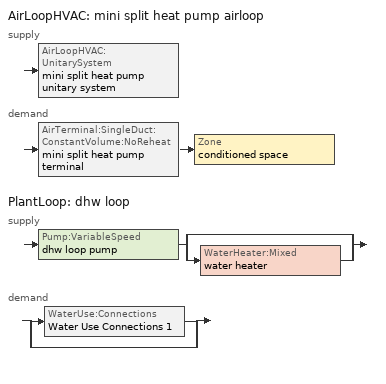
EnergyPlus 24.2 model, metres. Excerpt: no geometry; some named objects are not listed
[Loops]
AirLoopHVAC 'mini split heat pump airloop'
 supply: AirLoopHVAC:UnitarySystem 'mini split heat pump unitary system'
 demand: AirTerminal:SingleDuct:ConstantVolume:NoReheat 'mini split heat pump terminal' > Zone 'conditioned space'
PlantLoop 'dhw loop'
 supply: Pump:VariableSpeed 'dhw loop pump' > split
  | bypass
  | WaterHeater:Mixed 'water heater'
 demand: split
  | WaterUse:Connections 'Water Use Connections 1'
  | bypass
[ZoneControl:Thermostat]
conditioned space Thermostat: Zone or ZoneList=conditioned space; Control Type Schedule=conditioned space Thermostat Schedule; Control 1=conditioned space temperature setpoint; Temperature Difference Between Cutout And Setpoint {deltaC}=0
[ThermostatSetpoint:DualSetpoint]
conditioned space temperature setpoint: Heating Setpoint Temperature Schedule=heating setpoint; Cooling Setpoint Temperature Schedule=cooling setpoint
[AirLoopHVAC:UnitarySystem] Control Type=Load; Controlling Zone or Thermostat Location=conditioned space; Dehumidification Control Type=None; Availability Schedule=Always On Discrete; Fan Placement=BlowThrough; DX Heating Coil Sizing Ratio=1; Use DOAS DX Cooling Coil=No; Minimum Supply Air Temperature {C}=2; Latent Load Control=SensibleOnlyLoadControl; Heating Supply Air Flow Rate Method=SupplyAirFlowRate; No Load Supply Air Flow Rate Method=SupplyAirFlowRate; No Load Supply Air Flow Rate {m3/s}=0; No Load Supply Air Flow Rate Control Set To Low Speed=Yes; Maximum Supply Air Temperature {C}=48.8889; Maximum Outdoor Dry-Bulb Temperature for Supplemental Heater Operation {C}=21; Ancillary On-Cycle Electric Power {W}=0; Ancillary Off-Cycle Electric Power {W}=0
Name | Supply Fan | Supply Air Fan Operating Mode Schedule | Heating Coil | Cooling Supply Air Flow Rate Method | Heating Supply Air Flow Rate {m3/s} | Cooling Coil | Cooling Supply Air Flow Rate {m3/s} | Design Specification Multispeed Object
unit heater unitary system | unit heater supply fan | unit heater auto fan schedule | unit heater htg coil | None | 0.00141584
mini split heat pump unitary system | mini split heat pump supply fan | mini split heat pump auto fan schedule | mini split heat pump htg coil | SupplyAirFlowRate | 0.472419 | mini split heat pump clg coil | 0.472419 | Unitary System Performance Multispeed 1
[Fan:SystemModel] Availability Schedule=Always On Discrete; Speed Control Method=Discrete; Electric Power Minimum Flow Rate Fraction=0.2; Design Pressure Rise {Pa}=500; Motor Efficiency=1; Motor In Air Stream Fraction=1; Design Electric Power Consumption {W}=Autosize; Design Power Sizing Method=PowerPerFlow; Electric Power Per Unit Flow Rate Per Unit Pressure {W/((m3/s)-Pa)}=1.66667; Fan Total Efficiency=0.7; Motor Loss Radiative Fraction=0
Name | Design Maximum Air Flow Rate {m3/s} | Electric Power Per Unit Flow Rate {W/(m3/s)} | Number of Speeds | Speed Flow Fraction 1 | Speed Electric Power Fraction 1 | Speed Flow Fraction 2 | Speed Electric Power Fraction 2 | Speed Flow Fraction 3 | Speed Electric Power Fraction 3 | Speed Flow Fraction 4 | Speed Electric Power Fraction 4
unit heater supply fan | 0.00141584 | 28251.7 | 1 | 1 | 1
mini split heat pump supply fan | 0.581797 | 148.322 | 4 | 0.20706 | 0.00888 | 0.252 | 0.016 | 0.812 | 0.53539 | 1 | 1
[Coil:Heating:Fuel]
unit heater htg coil: Availability Schedule=Always On Discrete; Fuel Type=OtherFuel1; Burner Efficiency=0.3; Nominal Capacity {W}=0.293071; On Cycle Parasitic Electric Load {W}=0; Off Cycle Parasitic Fuel Load {W}=0
[ZoneHVAC:Baseboard:Convective:Electric]
electric baseboard: Availability Schedule=Always On Discrete; Heating Design Capacity {W}=6592.34; Efficiency=1
[AirTerminal:SingleDuct:ConstantVolume:NoReheat]
mini split heat pump terminal: Availability Schedule=Always On Discrete; Maximum Air Flow Rate {m3/s}=0.472419
[Zone equipment]
conditioned space: unit heater unitary system, electric baseboard, mini split heat pump terminal
[AirLoopHVAC]
mini split heat pump airloop: Design Supply Air Flow Rate {m3/s}=0.472419; Design Return Air Flow Fraction of Supply Air Flow=1
[Sizing:System]
mini split heat pump airloop: Type of Load to Size On=Sensible; Design Outdoor Air Flow Rate {m3/s}=Autosize; Central Heating Maximum System Air Flow Ratio=0.3; Preheat Design Temperature {C}=7; Preheat Design Humidity Ratio {kgWater/kgDryAir}=0.008; Precool Design Temperature {C}=12.8; Precool Design Humidity Ratio {kgWater/kgDryAir}=0.008; Central Cooling Design Supply Air Temperature {C}=12.8; Central Heating Design Supply Air Temperature {C}=16.7; Type of Zone Sum to Use=NonCoincident; 100% Outdoor Air in Cooling=Yes; 100% Outdoor Air in Heating=Yes; Central Cooling Design Supply Air Humidity Ratio {kgWater/kgDryAir}=0.0085; Central Heating Design Supply Air Humidity Ratio {kgWater/kgDryAir}=0.008; Cooling Supply Air Flow Rate Method=DesignDay; Cooling Supply Air Flow Rate {m3/s}=0; Cooling Supply Air Flow Rate Per Floor Area {m3/s-m2}=0.00996765; Cooling Fraction of Autosized Cooling Supply Air Flow Rate=1; Cooling Supply Air Flow Rate Per Unit Cooling Capacity {m3/s-W}=3.94755e-05; Heating Supply Air Flow Rate Method=DesignDay; Heating Supply Air Flow Rate {m3/s}=0; Heating Supply Air Flow Rate Per Floor Area {m3/s-m2}=0.00996765; Heating Fraction of Autosized Heating Supply Air Flow Rate=1; Heating Fraction of Autosized Cooling Supply Air Flow Rate=1; Heating Supply Air Flow Rate Per Unit Heating Capacity {m3/s-W}=3.15882e-05; System Outdoor Air Method=ZoneSum; Zone Maximum Outdoor Air Fraction=1; Cooling Design Capacity Method=CoolingDesignCapacity; Cooling Design Capacity {W}=Autosize; Cooling Design Capacity Per Floor Area {W/m2}=234.7; Fraction of Autosized Cooling Design Capacity=1; Heating Design Capacity Method=HeatingDesignCapacity; Heating Design Capacity {W}=Autosize; Heating Design Capacity Per Floor Area {W/m2}=157; Fraction of Autosized Heating Design Capacity=1; Central Cooling Capacity Control Method=OnOff; Occupant Diversity=Autosize
[AvailabilityManager:Scheduled]
mini split heat pump airloop Availability Manager: Schedule=Always On Discrete
[Coil:Heating:DX:MultiSpeed]
mini split heat pump htg coil: Availability Schedule=Always On Discrete; Minimum Outdoor Dry-Bulb Temperature for Compressor Operation {C}=-28.8889; Crankcase Heater Capacity {W}=50; Maximum Outdoor Dry-Bulb Temperature for Crankcase Heater Operation {C}=10; Defrost Energy Input Ratio Function of Temperature Curve=Defrosteir; Maximum Outdoor Dry-Bulb Temperature for Defrost Operation {C}=4.44444; Defrost Strategy=ReverseCycle; Defrost Control=Timed; Defrost Time Period Fraction=0.058333; Resistive Defrost Heater Capacity {W}=AutoSize; Apply Part Load Fraction to Speeds Greater than 1=No; Fuel Type=Electricity; Region number for Calculating HSPF=4; Number of Speeds=2; Speed Gross Rated Heating Capacity 1 {W}=2729.66; Speed Gross Rated Heating COP 1 {W/W}=4.49242; Speed Rated Air Flow Rate 1 {m3/s}=0.146598; Speed Rated Supply Air Fan Power Per Volume Flow Rate 2017 1 {W/(m3/s)}=773.3; Speed Rated Supply Air Fan Power Per Volume Flow Rate 2023 1 {W/(m3/s)}=934.4; Speed Heating Capacity Function of Temperature Curve Name 1=Heat-CAP-fT1; Speed Heating Capacity Function of Flow Fraction Curve Name 1=Heat-CAP-fFF1; Speed Energy Input Ratio Function of Temperature Curve Name 1=Heat-EIR-fT1; Speed Energy Input Ratio Function of Flow Fraction Curve Name 1=Heat-EIR-fFF1; Speed Part Load Fraction Correlation Curve Name 1=Heat-PLF-fPLR1; Speed Rated Waste Heat Fraction of Power Input 1=0.2; Speed Waste Heat Function of Temperature Curve Name 1=ConstantBiquadratic 1; Speed Gross Rated Heating Capacity 2 {W}=10751.2; Speed Gross Rated Heating COP 2 {W/W}=3.15752; Speed Rated Air Flow Rate 2 {m3/s}=0.581737; Speed Rated Supply Air Fan Power Per Volume Flow Rate 2017 2 {W/(m3/s)}=773.3; Speed Rated Supply Air Fan Power Per Volume Flow Rate 2023 2 {W/(m3/s)}=934.4; Speed Heating Capacity Function of Temperature Curve Name 2=Heat-CAP-fT2; Speed Heating Capacity Function of Flow Fraction Curve Name 2=Heat-CAP-fFF2; Speed Energy Input Ratio Function of Temperature Curve Name 2=Heat-EIR-fT2; Speed Energy Input Ratio Function of Flow Fraction Curve Name 2=Heat-EIR-fFF2; Speed Part Load Fraction Correlation Curve Name 2=Heat-PLF-fPLR2; Speed Rated Waste Heat Fraction of Power Input 2=0.2; Speed Waste Heat Function of Temperature Curve Name 2=ConstantBiquadratic 1
[Coil:Cooling:DX:MultiSpeed]
mini split heat pump clg coil: Availability Schedule=Always On Discrete; Condenser Type=AirCooled; Minimum Outdoor Dry-Bulb Temperature for Compressor Operation {C}=-25; Apply Part Load Fraction to Speeds Greater than 1=No; Apply Latent Degradation to Speeds Greater than 1=No; Crankcase Heater Capacity {W}=50; Maximum Outdoor Dry-Bulb Temperature for Crankcase Heater Operation {C}=10; Basin Heater Capacity {W/K}=0; Basin Heater Setpoint Temperature {C}=2; Fuel Type=Electricity; Number of Speeds=2; Speed Gross Rated Total Cooling Capacity 1 {W}=2244.75; Speed Gross Rated Sensible Heat Ratio 1=0.806404; Speed Gross Rated Cooling COP 1 {W/W}=4.58141; Speed Rated Air Flow Rate 1 {m3/s}=0.120454; Speed Rated Evaporator Fan Power Per Volume Flow Rate 2017 1 {W/(m3/s)}=773.3; Speed Rated Evaporator Fan Power Per Volume Flow Rate 2023 1 {W/(m3/s)}=934.4; Speed Total Cooling Capacity Function of Temperature Curve Name 1=Cool-CAP-fT1; Speed Total Cooling Capacity Function of Flow Fraction Curve Name 1=Cool-CAP-fFF1; Speed Energy Input Ratio Function of Temperature Curve Name 1=Cool-EIR-fT1; Speed Energy Input Ratio Function of Flow Fraction Curve Name 1=Cool-EIR-fFF1; Speed Part Load Fraction Correlation Curve Name 1=Cool-PLF-fPLR1; Speed Nominal Time for Condensate Removal to Begin 1 {s}=1000; Speed Ratio of Initial Moisture Evaporation Rate and Steady State Latent Capacity 1=1.5; Speed Maximum Cycling Rate 1 {cycles/hr}=3; Speed Latent Capacity Time Constant 1 {s}=45; Speed Rated Waste Heat Fraction of Power Input 1=0.2; Speed Waste Heat Function of Temperature Curve Name 1=ConstantBiquadratic; Speed Evaporative Condenser Effectiveness 1=0.9; Speed Evaporative Condenser Air Flow Rate 1 {m3/s}=AutoSize; Speed Rated Evaporative Condenser Pump Power Consumption 1 {W}=AutoSize; Speed Gross Rated Total Cooling Capacity 2 {W}=8846.18; Speed Gross Rated Sensible Heat Ratio 2=0.759942; Speed Gross Rated Cooling COP 2 {W/W}=3.29349; Speed Rated Air Flow Rate 2 {m3/s}=0.472369; Speed Rated Evaporator Fan Power Per Volume Flow Rate 2017 2 {W/(m3/s)}=773.3; Speed Rated Evaporator Fan Power Per Volume Flow Rate 2023 2 {W/(m3/s)}=934.4; Speed Total Cooling Capacity Function of Temperature Curve Name 2=Cool-CAP-fT2; Speed Total Cooling Capacity Function of Flow Fraction Curve Name 2=Cool-CAP-fFF2; Speed Energy Input Ratio Function of Temperature Curve Name 2=Cool-EIR-fT2; Speed Energy Input Ratio Function of Flow Fraction Curve Name 2=Cool-EIR-fFF2; Speed Part Load Fraction Correlation Curve Name 2=Cool-PLF-fPLR2; Speed Nominal Time for Condensate Removal to Begin 2 {s}=1000; Speed Ratio of Initial Moisture Evaporation Rate and Steady State Latent Capacity 2=1.5; Speed Maximum Cycling Rate 2 {cycles/hr}=3; Speed Latent Capacity Time Constant 2 {s}=45; Speed Rated Waste Heat Fraction of Power Input 2=0.2; Speed Waste Heat Function of Temperature Curve Name 2=ConstantBiquadratic; Speed Evaporative Condenser Effectiveness 2=0.9; Speed Evaporative Condenser Air Flow Rate 2 {m3/s}=AutoSize; Speed Rated Evaporative Condenser Pump Power Consumption 2 {W}=AutoSize
[UnitarySystemPerformance:Multispeed]
Unitary System Performance Multispeed 1: Number of Speeds for Heating=2; Number of Speeds for Cooling=2; Single Mode Operation=No; No Load Supply Air Flow Rate Ratio=1; Heating Speed Supply Air Flow Ratio 1=0.310345; Cooling Speed Supply Air Flow Ratio 1=0.255; Heating Speed Supply Air Flow Ratio 2=1.23153; Cooling Speed Supply Air Flow Ratio 2=1
[PlantLoop]
dhw loop: Fluid Type=Water; Plant Equipment Operation Scheme=dhw loop Operation Schemes; Maximum Loop Temperature {C}=100; Minimum Loop Temperature {C}=0; Maximum Loop Flow Rate {m3/s}=0.01; Minimum Loop Flow Rate {m3/s}=0; Plant Loop Volume {m3}=0.003; Load Distribution Scheme=Optimal; Plant Loop Demand Calculation Scheme=SingleSetpoint; Common Pipe Simulation=None
[Sizing:Plant]
dhw loop: Loop Type=Heating; Design Loop Exit Temperature {C}=56; Loop Design Temperature Difference {deltaC}=5.55556; Sizing Option=NonCoincident; Zone Timesteps in Averaging Window=1; Coincident Sizing Factor Mode=None
[Pump:VariableSpeed]
dhw loop pump: Design Maximum Flow Rate {m3/s}=0.01; Design Pump Head {Pa}=1; Design Power Consumption {W}=0; Motor Efficiency=0.85; Fraction of Motor Inefficiencies to Fluid Stream=0; Coefficient 1 of the Part Load Performance Curve=0; Coefficient 2 of the Part Load Performance Curve=1; Coefficient 3 of the Part Load Performance Curve=0; Coefficient 4 of the Part Load Performance Curve=0; Design Minimum Flow Rate {m3/s}=0; Pump Control Type=Intermittent; Skin Loss Radiative Fraction=0.5; Design Power Sizing Method=PowerPerFlowPerPressure; Design Electric Power per Unit Flow Rate {W/(m3/s)}=348701.1; Design Shaft Power per Unit Flow Rate per Unit Head {W/((m3/s)-Pa)}=1.28205; Design Minimum Flow Rate Fraction=0
[WaterHeater:Mixed]
water heater: Tank Volume {m3}=0.170344; Setpoint Temperature Schedule=water heater setpoint; Deadband Temperature Difference {deltaC}=2; Maximum Temperature Limit {C}=99; Heater Control Type=Cycle; Heater Maximum Capacity {W}=5500.06; Heater Minimum Capacity {W}=0; Heater Ignition Minimum Flow Rate {m3/s}=0; Heater Ignition Delay {s}=0; Heater Fuel Type=Electricity; Heater Thermal Efficiency=1; Off Cycle Parasitic Fuel Consumption Rate {W}=0; Off Cycle Parasitic Fuel Type=Electricity; Off Cycle Parasitic Heat Fraction to Tank=0; On Cycle Parasitic Fuel Consumption Rate {W}=0; On Cycle Parasitic Fuel Type=Electricity; On Cycle Parasitic Heat Fraction to Tank=0; Ambient Temperature Indicator=Zone; Ambient Temperature Zone=conditioned space; Off Cycle Loss Coefficient to Ambient Temperature {W/K}=2.89744; Off Cycle Loss Fraction to Zone=1; On Cycle Loss Coefficient to Ambient Temperature {W/K}=2.89744; On Cycle Loss Fraction to Zone=1; Use Side Effectiveness=1; Source Side Effectiveness=1; Use Side Design Flow Rate {m3/s}=Autosize; Source Side Design Flow Rate {m3/s}=Autosize; Indirect Water Heating Recovery Time {hr}=1.5; Source Side Flow Control Mode=IndirectHeatPrimarySetpoint
[WaterHeater:Sizing]
water heater: Design Mode=PeakDraw; Time Storage Can Meet Peak Draw {hr}=0.538503; Time for Tank Recovery {hr}=0; Nominal Tank Volume for Autosizing Plant Connections {m3}=1
[SetpointManager:Scheduled]
Setpoint Manager Scheduled 1: Control Variable=Temperature; Schedule=dhw temp
[WaterUse:Connections]
Water Use Connections 1: Drain Water Heat Exchanger Type=None; Drain Water Heat Exchanger Destination=Plant; Water Use Equipment Name 1=dhw fixtures; Water Use Equipment Name 2=dhw distribution waste; Water Use Equipment Name 3=clothes washer; Water Use Equipment Name 4=dishwasher
[WaterUse:Equipment]
Name | Peak Flow Rate {m3/s} | Flow Rate Fraction Schedule | Target Temperature Schedule
dhw fixtures | 4.46098e-06 | dhw fixtures schedule | mixed water temperature schedule
dhw distribution waste | 1.35238e-06 | dhw fixtures schedule | mixed water temperature schedule
clothes washer | 9.69919e-07 | clothes washer schedule
dishwasher | 2.90872e-07 | dishwasher schedule
[PlantEquipmentOperationSchemes]
dhw loop Operation Schemes: Control Scheme Object Type 1=PlantEquipmentOperation:HeatingLoad; Control Scheme Name 1=dhw loop Heating Operation Scheme; Control Scheme Schedule Name 1=Always On Discrete
[PlantEquipmentOperation:HeatingLoad]
dhw loop Heating Operation Scheme: Load Range Lower Limit 1 {W}=0; Load Range Upper Limit 1 {W}=1000000000; Range Equipment List Name 1=dhw loop Heating Equipment List
[PlantEquipmentList]
dhw loop Heating Equipment List: WaterHeater:Mixed, water heater
[EnergyManagementSystem:GlobalVariable]
infil_program_Qfan
infil_program_Qinf
mini_split_heat_pump_airloop_Fan_RTF
natural_vent_program_Qnv
natural_vent_program_Qwhf
[EnergyManagementSystem:InternalVariable]
mini_split_heat_pump_airloop_max_sup_fan_mfr: Internal Data Index Key=mini split heat pump supply fan; Internal Data Type=Fan Maximum Mass Flow Rate
[EnergyManagementSystem:Sensor]
Name | Output:Variable or Output:Meter Index Key | Output:Variable or Output:Meter
airflow_gain | infil flow | Infiltration Sensible Heat Gain Energy
airflow_gain_1 | natural vent flow | Infiltration Sensible Heat Gain Energy
airflow_gain_2 | whole house fan flow | Infiltration Sensible Heat Gain Energy
airflow_loss | infil flow | Infiltration Sensible Heat Loss Energy
airflow_loss_1 | natural vent flow | Infiltration Sensible Heat Loss Energy
airflow_loss_2 | whole house fan flow | Infiltration Sensible Heat Loss Energy
clg_load_cond |  | Cooling:EnergyTransfer:Zone:CONDITIONED SPACE
clg_sp_s; clg_sp_s_1 | cooling setpoint | Schedule Value
clothes_dryer_exhaust_0_sch_s | clothes dryer exhaust 0 schedule | Schedule Value
conditioned_space_clg_unmet_s | conditioned space | Zone Cooling Setpoint Not Met Time
conditioned_space_htg_unmet_s | conditioned space | Zone Heating Setpoint Not Met Time
cool_season | cooling season schedule | Schedule Value
dhw_loss | water heater | Water Heater Heat Loss Energy
dhw_rtf | water heater | Water Heater Runtime Fraction
fridge_tin_s; tin_s; tin_s_1 | conditioned space | Zone Mean Air Temperature
htg_load_cond |  | Heating:EnergyTransfer:Zone:CONDITIONED SPACE
htg_sp_s; htg_sp_s_1 | heating setpoint | Schedule Value
ig_ee_conv | clothes dryer | Electric Equipment Convective Heating Energy
ig_ee_conv_1 | clothes washer | Electric Equipment Convective Heating Energy
ig_ee_conv_2 | cooking range | Electric Equipment Convective Heating Energy
ig_ee_conv_3 | dishwasher | Electric Equipment Convective Heating Energy
ig_ee_conv_4 | fridge | Electric Equipment Convective Heating Energy
ig_ee_conv_5 | misc plug loads | Electric Equipment Convective Heating Energy
ig_ee_conv_6 | whole house fan | Electric Equipment Convective Heating Energy
ig_ee_rad | clothes dryer | Electric Equipment Radiant Heating Energy
ig_ee_rad_1 | clothes washer | Electric Equipment Radiant Heating Energy
ig_ee_rad_2 | cooking range | Electric Equipment Radiant Heating Energy
ig_ee_rad_3 | dishwasher | Electric Equipment Radiant Heating Energy
ig_ee_rad_4 | fridge | Electric Equipment Radiant Heating Energy
ig_ee_rad_5 | misc plug loads | Electric Equipment Radiant Heating Energy
ig_ee_rad_6 | whole house fan | Electric Equipment Radiant Heating Energy
ig_lgt_conv | interior lighting | Lights Convective Heating Energy
ig_lgt_rad | interior lighting | Lights Radiant Heating Energy
ig_lgt_vis | interior lighting | Lights Visible Radiation Heating Energy
ig_oe_conv | clothes dryer 1 | Other Equipment Convective Heating Energy
ig_oe_conv_1 | cooking range 1 | Other Equipment Convective Heating Energy
ig_oe_conv_2 | general water use latent | Other Equipment Convective Heating Energy
ig_oe_conv_3 | general water use sensible | Other Equipment Convective Heating Energy
ig_oe_conv_4 | water heater energy adjustment1 | Other Equipment Convective Heating Energy
ig_oe_rad | clothes dryer 1 | Other Equipment Radiant Heating Energy
ig_oe_rad_1 | cooking range 1 | Other Equipment Radiant Heating Energy
ig_oe_rad_2 | general water use latent | Other Equipment Radiant Heating Energy
ig_oe_rad_3 | general water use sensible | Other Equipment Radiant Heating Energy
ig_oe_rad_4 | water heater energy adjustment1 | Other Equipment Radiant Heating Energy
ig_ppl_conv | occupants | People Convective Heating Energy
ig_ppl_rad | occupants | People Radiant Heating Energy
im_conv | furniture mass conditioned space 1 | Surface Inside Face Convection Heat Gain Energy
im_conv_1 | partition wall mass | Surface Inside Face Convection Heat Gain Energy
im_ig | furniture mass conditioned space 1 | Surface Inside Face Internal Gains Radiation Heat Gain Energy
im_ig_1 | partition wall mass | Surface Inside Face Internal Gains Radiation Heat Gain Energy
im_lgt | furniture mass conditioned space 1 | Surface Inside Face Lights Radiation Heat Gain Energy
im_lgt_1 | partition wall mass | Surface Inside Face Lights Radiation Heat Gain Energy
im_sol | furniture mass conditioned space 1 | Surface Inside Face Solar Radiation Heat Gain Energy
im_sol_1 | partition wall mass | Surface Inside Face Solar Radiation Heat Gain Energy
im_surf | furniture mass conditioned space 1 | Surface Inside Face Net Surface Thermal Radiation Heat Gain Energy
im_surf_1 | partition wall mass | Surface Inside Face Net Surface Thermal Radiation Heat Gain Energy
mech_vent_bath_fan_0_sch_s | mech vent bath fan 0 schedule | Schedule Value
mech_vent_bath_fan_1_sch_s | mech vent bath fan 1 schedule | Schedule Value
mini_split_heat_pump_airloop_Fan_RTF_s | mini split heat pump supply fan | Fan Runtime Fraction Speed 1
mini_split_heat_pump_airloop_Fan_RTF_s_1 | mini split heat pump supply fan | Fan Runtime Fraction Speed 2
mini_split_heat_pump_airloop_Fan_RTF_s_2 | mini split heat pump supply fan | Fan Runtime Fraction Speed 3
mini_split_heat_pump_airloop_Fan_RTF_s_3 | mini split heat pump supply fan | Fan Runtime Fraction Speed 4
mini_split_heat_pump_clg_coil_s | mini split heat pump clg coil | Cooling Coil Total Cooling Energy
mini_split_heat_pump_htg_coil_s | mini split heat pump htg coil | Heating Coil Heating Energy
mini_split_heat_pump_supply_fan_s | mini split heat pump supply fan | Fan Electricity Energy
mv_conv | mech vent bath fan 0 | Electric Equipment Convective Heating Energy
mv_conv_1 | mech vent bath fan 1 | Electric Equipment Convective Heating Energy
mv_conv_2 | mech vent house fan | Electric Equipment Convective Heating Energy
mv_conv_3 | mech vent house fan cfis | Electric Equipment Convective Heating Energy
mv_conv_4 | mech vent house fan latent load | Other Equipment Convective Heating Energy
mv_conv_5 | mech vent house fan sensible load | Other Equipment Convective Heating Energy
mv_rad | mech vent bath fan 0 | Electric Equipment Radiant Heating Energy
mv_rad_1 | mech vent bath fan 1 | Electric Equipment Radiant Heating Energy
mv_rad_2 | mech vent house fan | Electric Equipment Radiant Heating Energy
mv_rad_3 | mech vent house fan cfis | Electric Equipment Radiant Heating Energy
mv_rad_4 | mech vent house fan latent load | Other Equipment Radiant Heating Energy
mv_rad_5 | mech vent house fan sensible load | Other Equipment Radiant Heating Energy
natural_vent_s | natural vent schedule | Schedule Value
out_pb_s |  | Site Outdoor Air Barometric Pressure
out_wt_s |  | Site Outdoor Air Humidity Ratio
site_vw_s |  | Site Wind Speed
ss_back_out | Window1 | Surface Window Shortwave from Zone Back Out Window Heat Transfer Rate
ss_back_out_1 | Window12 | Surface Window Shortwave from Zone Back Out Window Heat Transfer Rate
ss_back_out_10 | Window9 | Surface Window Shortwave from Zone Back Out Window Heat Transfer Rate
ss_back_out_2 | Window13 | Surface Window Shortwave from Zone Back Out Window Heat Transfer Rate
ss_back_out_3 | Window2 | Surface Window Shortwave from Zone Back Out Window Heat Transfer Rate
ss_back_out_4 | Window3 | Surface Window Shortwave from Zone Back Out Window Heat Transfer Rate
ss_back_out_5 | Window4 | Surface Window Shortwave from Zone Back Out Window Heat Transfer Rate
ss_back_out_6 | Window5 | Surface Window Shortwave from Zone Back Out Window Heat Transfer Rate
ss_back_out_7 | Window6 | Surface Window Shortwave from Zone Back Out Window Heat Transfer Rate
ss_back_out_8 | Window7 | Surface Window Shortwave from Zone Back Out Window Heat Transfer Rate
ss_back_out_9 | Window8 | Surface Window Shortwave from Zone Back Out Window Heat Transfer Rate
ss_conv | Door1 | Surface Inside Face Convection Heat Gain Energy
ss_conv_1 | Door3 | Surface Inside Face Convection Heat Gain Energy
ss_conv_10 | Window7 | Surface Inside Face Convection Heat Gain Energy
ss_conv_11 | Window8 | Surface Inside Face Convection Heat Gain Energy
ss_conv_12 | Window9 | Surface Inside Face Convection Heat Gain Energy
ss_conv_2 | Window1 | Surface Inside Face Convection Heat Gain Energy
ss_conv_3 | Window12 | Surface Inside Face Convection Heat Gain Energy
ss_conv_4 | Window13 | Surface Inside Face Convection Heat Gain Energy
ss_conv_5 | Window2 | Surface Inside Face Convection Heat Gain Energy
ss_conv_6 | Window3 | Surface Inside Face Convection Heat Gain Energy
ss_conv_7 | Window4 | Surface Inside Face Convection Heat Gain Energy
ss_conv_8 | Window5 | Surface Inside Face Convection Heat Gain Energy
ss_conv_9 | Window6 | Surface Inside Face Convection Heat Gain Energy
ss_ig | Door1 | Surface Inside Face Internal Gains Radiation Heat Gain Energy
ss_ig_1 | Door3 | Surface Inside Face Internal Gains Radiation Heat Gain Energy
ss_ig_10 | Window7 | Surface Inside Face Internal Gains Radiation Heat Gain Energy
ss_ig_11 | Window8 | Surface Inside Face Internal Gains Radiation Heat Gain Energy
ss_ig_12 | Window9 | Surface Inside Face Internal Gains Radiation Heat Gain Energy
ss_ig_2 | Window1 | Surface Inside Face Internal Gains Radiation Heat Gain Energy
ss_ig_3 | Window12 | Surface Inside Face Internal Gains Radiation Heat Gain Energy
ss_ig_4 | Window13 | Surface Inside Face Internal Gains Radiation Heat Gain Energy
ss_ig_5 | Window2 | Surface Inside Face Internal Gains Radiation Heat Gain Energy
ss_ig_6 | Window3 | Surface Inside Face Internal Gains Radiation Heat Gain Energy
ss_ig_7 | Window4 | Surface Inside Face Internal Gains Radiation Heat Gain Energy
ss_ig_8 | Window5 | Surface Inside Face Internal Gains Radiation Heat Gain Energy
ss_ig_9 | Window6 | Surface Inside Face Internal Gains Radiation Heat Gain Energy
ss_lgt | Door1 | Surface Inside Face Lights Radiation Heat Gain Energy
ss_lgt_1 | Door3 | Surface Inside Face Lights Radiation Heat Gain Energy
ss_sol | Door1 | Surface Inside Face Solar Radiation Heat Gain Energy
ss_sol_1 | Door3 | Surface Inside Face Solar Radiation Heat Gain Energy
ss_surf | Door1 | Surface Inside Face Net Surface Thermal Radiation Heat Gain Energy
ss_surf_1 | Door3 | Surface Inside Face Net Surface Thermal Radiation Heat Gain Energy
ss_surf_10 | Window7 | Surface Inside Face Net Surface Thermal Radiation Heat Gain Energy
ss_surf_11 | Window8 | Surface Inside Face Net Surface Thermal Radiation Heat Gain Energy
ss_surf_12 | Window9 | Surface Inside Face Net Surface Thermal Radiation Heat Gain Energy
ss_surf_2 | Window1 | Surface Inside Face Net Surface Thermal Radiation Heat Gain Energy
ss_surf_3 | Window12 | Surface Inside Face Net Surface Thermal Radiation Heat Gain Energy
ss_surf_4 | Window13 | Surface Inside Face Net Surface Thermal Radiation Heat Gain Energy
ss_surf_5 | Window2 | Surface Inside Face Net Surface Thermal Radiation Heat Gain Energy
ss_surf_6 | Window3 | Surface Inside Face Net Surface Thermal Radiation Heat Gain Energy
ss_surf_7 | Window4 | Surface Inside Face Net Surface Thermal Radiation Heat Gain Energy
ss_surf_8 | Window5 | Surface Inside Face Net Surface Thermal Radiation Heat Gain Energy
ss_surf_9 | Window6 | Surface Inside Face Net Surface Thermal Radiation Heat Gain Energy
ss_trans_in | Window1 | Surface Window Transmitted Solar Radiation Rate
ss_trans_in_1 | Window12 | Surface Window Transmitted Solar Radiation Rate
ss_trans_in_10 | Window9 | Surface Window Transmitted Solar Radiation Rate
ss_trans_in_2 | Window13 | Surface Window Transmitted Solar Radiation Rate
ss_trans_in_3 | Window2 | Surface Window Transmitted Solar Radiation Rate
ss_trans_in_4 | Window3 | Surface Window Transmitted Solar Radiation Rate
ss_trans_in_5 | Window4 | Surface Window Transmitted Solar Radiation Rate
ss_trans_in_6 | Window5 | Surface Window Transmitted Solar Radiation Rate
ss_trans_in_7 | Window6 | Surface Window Transmitted Solar Radiation Rate
ss_trans_in_8 | Window7 | Surface Window Transmitted Solar Radiation Rate
ss_trans_in_9 | Window8 | Surface Window Transmitted Solar Radiation Rate
ss_trans_out | Window1 | Surface Inside Face Initial Transmitted Diffuse Transmitted Out Window Solar Radiation Rate
ss_trans_out_1 | Window12 | Surface Inside Face Initial Transmitted Diffuse Transmitted Out Window Solar Radiation Rate
ss_trans_out_10 | Window9 | Surface Inside Face Initial Transmitted Diffuse Transmitted Out Window Solar Radiation Rate
ss_trans_out_2 | Window13 | Surface Inside Face Initial Transmitted Diffuse Transmitted Out Window Solar Radiation Rate
ss_trans_out_3 | Window2 | Surface Inside Face Initial Transmitted Diffuse Transmitted Out Window Solar Radiation Rate
ss_trans_out_4 | Window3 | Surface Inside Face Initial Transmitted Diffuse Transmitted Out Window Solar Radiation Rate
ss_trans_out_5 | Window4 | Surface Inside Face Initial Transmitted Diffuse Transmitted Out Window Solar Radiation Rate
ss_trans_out_6 | Window5 | Surface Inside Face Initial Transmitted Diffuse Transmitted Out Window Solar Radiation Rate
ss_trans_out_7 | Window6 | Surface Inside Face Initial Transmitted Diffuse Transmitted Out Window Solar Radiation Rate
ss_trans_out_8 | Window7 | Surface Inside Face Initial Transmitted Diffuse Transmitted Out Window Solar Radiation Rate
ss_trans_out_9 | Window8 | Surface Inside Face Initial Transmitted Diffuse Transmitted Out Window Solar Radiation Rate
s_conv | Floor1 | Surface Inside Face Convection Heat Gain Energy
s_conv_1 | Floor2 | Surface Inside Face Convection Heat Gain Energy
s_conv_10 | Wall1:135 | Surface Inside Face Convection Heat Gain Energy
s_conv_11 | Wall1:225 | Surface Inside Face Convection Heat Gain Energy
s_conv_12 | Wall1:315 | Surface Inside Face Convection Heat Gain Energy
s_conv_13 | Wall1:45 | Surface Inside Face Convection Heat Gain Energy
s_conv_14 | Wall3:135 | Surface Inside Face Convection Heat Gain Energy
s_conv_15 | Wall3:225 | Surface Inside Face Convection Heat Gain Energy
s_conv_16 | Wall3:315 | Surface Inside Face Convection Heat Gain Energy
s_conv_17 | Wall3:45 | Surface Inside Face Convection Heat Gain Energy
s_conv_2 | FoundationWall1 | Surface Inside Face Convection Heat Gain Energy
s_conv_3 | inferred conditioned ceiling | Surface Inside Face Convection Heat Gain Energy
s_conv_4 | inferred conditioned floor | Surface Inside Face Convection Heat Gain Energy
s_conv_5 | RimJoist1:135 | Surface Inside Face Convection Heat Gain Energy
s_conv_6 | RimJoist1:225 | Surface Inside Face Convection Heat Gain Energy
s_conv_7 | RimJoist1:315 | Surface Inside Face Convection Heat Gain Energy
s_conv_8 | RimJoist1:45 | Surface Inside Face Convection Heat Gain Energy
s_conv_9 | Slab1 | Surface Inside Face Convection Heat Gain Energy
s_ig | Floor1 | Surface Inside Face Internal Gains Radiation Heat Gain Energy
s_ig_1 | Floor2 | Surface Inside Face Internal Gains Radiation Heat Gain Energy
s_ig_10 | Wall1:135 | Surface Inside Face Internal Gains Radiation Heat Gain Energy
s_ig_11 | Wall1:225 | Surface Inside Face Internal Gains Radiation Heat Gain Energy
s_ig_12 | Wall1:315 | Surface Inside Face Internal Gains Radiation Heat Gain Energy
s_ig_13 | Wall1:45 | Surface Inside Face Internal Gains Radiation Heat Gain Energy
s_ig_14 | Wall3:135 | Surface Inside Face Internal Gains Radiation Heat Gain Energy
s_ig_15 | Wall3:225 | Surface Inside Face Internal Gains Radiation Heat Gain Energy
s_ig_16 | Wall3:315 | Surface Inside Face Internal Gains Radiation Heat Gain Energy
s_ig_17 | Wall3:45 | Surface Inside Face Internal Gains Radiation Heat Gain Energy
s_ig_2 | FoundationWall1 | Surface Inside Face Internal Gains Radiation Heat Gain Energy
s_ig_3 | inferred conditioned ceiling | Surface Inside Face Internal Gains Radiation Heat Gain Energy
s_ig_4 | inferred conditioned floor | Surface Inside Face Internal Gains Radiation Heat Gain Energy
s_ig_5 | RimJoist1:135 | Surface Inside Face Internal Gains Radiation Heat Gain Energy
s_ig_6 | RimJoist1:225 | Surface Inside Face Internal Gains Radiation Heat Gain Energy
s_ig_7 | RimJoist1:315 | Surface Inside Face Internal Gains Radiation Heat Gain Energy
s_ig_8 | RimJoist1:45 | Surface Inside Face Internal Gains Radiation Heat Gain Energy
s_ig_9 | Slab1 | Surface Inside Face Internal Gains Radiation Heat Gain Energy
s_lgt | Floor1 | Surface Inside Face Lights Radiation Heat Gain Energy
s_lgt_1 | Floor2 | Surface Inside Face Lights Radiation Heat Gain Energy
s_lgt_10 | Wall1:135 | Surface Inside Face Lights Radiation Heat Gain Energy
s_lgt_11 | Wall1:225 | Surface Inside Face Lights Radiation Heat Gain Energy
s_lgt_12 | Wall1:315 | Surface Inside Face Lights Radiation Heat Gain Energy
s_lgt_13 | Wall1:45 | Surface Inside Face Lights Radiation Heat Gain Energy
s_lgt_14 | Wall3:135 | Surface Inside Face Lights Radiation Heat Gain Energy
s_lgt_15 | Wall3:225 | Surface Inside Face Lights Radiation Heat Gain Energy
s_lgt_16 | Wall3:315 | Surface Inside Face Lights Radiation Heat Gain Energy
s_lgt_17 | Wall3:45 | Surface Inside Face Lights Radiation Heat Gain Energy
s_lgt_2 | FoundationWall1 | Surface Inside Face Lights Radiation Heat Gain Energy
s_lgt_3 | inferred conditioned ceiling | Surface Inside Face Lights Radiation Heat Gain Energy
s_lgt_4 | inferred conditioned floor | Surface Inside Face Lights Radiation Heat Gain Energy
s_lgt_5 | RimJoist1:135 | Surface Inside Face Lights Radiation Heat Gain Energy
s_lgt_6 | RimJoist1:225 | Surface Inside Face Lights Radiation Heat Gain Energy
s_lgt_7 | RimJoist1:315 | Surface Inside Face Lights Radiation Heat Gain Energy
s_lgt_8 | RimJoist1:45 | Surface Inside Face Lights Radiation Heat Gain Energy
s_lgt_9 | Slab1 | Surface Inside Face Lights Radiation Heat Gain Energy
s_sol | Floor1 | Surface Inside Face Solar Radiation Heat Gain Energy
s_sol_1 | Floor2 | Surface Inside Face Solar Radiation Heat Gain Energy
s_sol_10 | Wall1:135 | Surface Inside Face Solar Radiation Heat Gain Energy
s_sol_11 | Wall1:225 | Surface Inside Face Solar Radiation Heat Gain Energy
s_sol_12 | Wall1:315 | Surface Inside Face Solar Radiation Heat Gain Energy
s_sol_13 | Wall1:45 | Surface Inside Face Solar Radiation Heat Gain Energy
s_sol_14 | Wall3:135 | Surface Inside Face Solar Radiation Heat Gain Energy
s_sol_15 | Wall3:225 | Surface Inside Face Solar Radiation Heat Gain Energy
s_sol_16 | Wall3:315 | Surface Inside Face Solar Radiation Heat Gain Energy
s_sol_17 | Wall3:45 | Surface Inside Face Solar Radiation Heat Gain Energy
s_sol_2 | FoundationWall1 | Surface Inside Face Solar Radiation Heat Gain Energy
s_sol_3 | inferred conditioned ceiling | Surface Inside Face Solar Radiation Heat Gain Energy
s_sol_4 | inferred conditioned floor | Surface Inside Face Solar Radiation Heat Gain Energy
s_sol_5 | RimJoist1:135 | Surface Inside Face Solar Radiation Heat Gain Energy
s_sol_6 | RimJoist1:225 | Surface Inside Face Solar Radiation Heat Gain Energy
s_sol_7 | RimJoist1:315 | Surface Inside Face Solar Radiation Heat Gain Energy
s_sol_8 | RimJoist1:45 | Surface Inside Face Solar Radiation Heat Gain Energy
s_sol_9 | Slab1 | Surface Inside Face Solar Radiation Heat Gain Energy
s_surf | Floor1 | Surface Inside Face Net Surface Thermal Radiation Heat Gain Energy
s_surf_1 | Floor2 | Surface Inside Face Net Surface Thermal Radiation Heat Gain Energy
s_surf_10 | Wall1:135 | Surface Inside Face Net Surface Thermal Radiation Heat Gain Energy
s_surf_11 | Wall1:225 | Surface Inside Face Net Surface Thermal Radiation Heat Gain Energy
s_surf_12 | Wall1:315 | Surface Inside Face Net Surface Thermal Radiation Heat Gain Energy
s_surf_13 | Wall1:45 | Surface Inside Face Net Surface Thermal Radiation Heat Gain Energy
s_surf_14 | Wall3:135 | Surface Inside Face Net Surface Thermal Radiation Heat Gain Energy
s_surf_15 | Wall3:225 | Surface Inside Face Net Surface Thermal Radiation Heat Gain Energy
s_surf_16 | Wall3:315 | Surface Inside Face Net Surface Thermal Radiation Heat Gain Energy
s_surf_17 | Wall3:45 | Surface Inside Face Net Surface Thermal Radiation Heat Gain Energy
s_surf_2 | FoundationWall1 | Surface Inside Face Net Surface Thermal Radiation Heat Gain Energy
s_surf_3 | inferred conditioned ceiling | Surface Inside Face Net Surface Thermal Radiation Heat Gain Energy
s_surf_4 | inferred conditioned floor | Surface Inside Face Net Surface Thermal Radiation Heat Gain Energy
s_surf_5 | RimJoist1:135 | Surface Inside Face Net Surface Thermal Radiation Heat Gain Energy
s_surf_6 | RimJoist1:225 | Surface Inside Face Net Surface Thermal Radiation Heat Gain Energy
s_surf_7 | RimJoist1:315 | Surface Inside Face Net Surface Thermal Radiation Heat Gain Energy
s_surf_8 | RimJoist1:45 | Surface Inside Face Net Surface Thermal Radiation Heat Gain Energy
s_surf_9 | Slab1 | Surface Inside Face Net Surface Thermal Radiation Heat Gain Energy
tout_db; tout_db_1 | Environment | Site Outdoor Air Drybulb Temperature
tout_s | conditioned space | Zone Outdoor Air Drybulb Temperature
unit_heater_htg_coil_s | unit heater htg coil | Heating Coil Heating Energy
unit_heater_supply_fan_s | unit heater supply fan | Fan Electricity Energy
water_heater_energy | water heater | Water Heater Electricity Rate
water_heater_off_cycle_parasitic | water heater | Water Heater Off Cycle Parasitic Electricity Rate
water_heater_on_cycle_parasitic | water heater | Water Heater On Cycle Parasitic Electricity Rate
win_s | conditioned space | Zone Air Humidity Ratio
[EnergyManagementSystem:Actuator]
Name | Actuated Component Unique | Actuated Component Type | Actuated Component Control Type
fridge_schedule_act | fridge schedule | Schedule:Constant | Schedule Value
infil_flow_act | infil flow | Zone Infiltration | Air Exchange Flow Rate
mech_vent_house_fan_cfis_act | mech vent house fan cfis | ElectricEquipment | Electricity Rate
mech_vent_house_fan_latent_load_act | mech vent house fan latent load | OtherEquipment | Power Level
mech_vent_house_fan_sensible_load_act | mech vent house fan sensible load | OtherEquipment | Power Level
mini_split_heat_pump_supply_fan_pressure_rise_act | mini split heat pump supply fan | Fan | Fan Pressure Rise
mini_split_heat_pump_supply_fan_total_efficiency_act | mini split heat pump supply fan | Fan | Fan Total Efficiency
natural_vent_flow_act | natural vent flow | Zone Infiltration | Air Exchange Flow Rate
Sequential_Fraction_Schedule_2_act | Sequential Fraction Schedule 2 | Schedule:Constant | Schedule Value
water_heater_ec_adj_act | water heater energy adjustment1 | OtherEquipment | Power Level
whole_house_fan_act | whole house fan | ElectricEquipment | Electricity Rate
whole_house_fan_flow_act | whole house fan flow | Zone Infiltration | Air Exchange Flow Rate
whole_house_fan_mix_act | whole house fan mix | ZoneMixing | Air Exchange Flow Rate
[EnergyManagementSystem:Program]
fridge_schedule_program: Set Tin = fridge_tin_s*(9.0/5.0)+32.0; Set fridge_schedule_act = 0; If (Hour == 0); Set fridge_schedule_act = (-0.487+0.019*Tin); ElseIf (Hour == 1); Set fridge_schedule_act = (-0.34+0.016*Tin); ElseIf (Hour == 2); Set fridge_schedule_act = (-0.37+0.017*Tin); ElseIf (Hour == 3); Set fridge_schedule_act = (-0.361+0.016*Tin); ElseIf (Hour == 4); Set fridge_schedule_act = (-0.515+0.018*Tin); ElseIf (Hour == 5); Set fridge_schedule_act = (-0.684+0.021*Tin); ElseIf (Hour == 6); Set fridge_schedule_act = (-0.471+0.019*Tin); ElseIf (Hour == 7); Set fridge_schedule_act = (-0.159+0.015*Tin); ElseIf (Hour == 8); Set fridge_schedule_act = (-0.079+0.015*Tin); ElseIf (Hour == 9); Set fridge_schedule_act = (-0.417+0.019*Tin); ElseIf (Hour == 10); Set fridge_schedule_act = (-0.411+0.018*Tin); ElseIf (Hour == 11); Set fridge_schedule_act = (-0.386+0.018*Tin); ElseIf (Hour == 12); Set fridge_schedule_act = (-0.24+0.016*Tin); ElseIf (Hour == 13); Set fridge_schedule_act = (-0.314+0.017*Tin); ElseIf (Hour == 14); Set fridge_schedule_act = (-0.16+0.015*Tin); ElseIf (Hour == 15); Set fridge_schedule_act = (-0.121+0.015*Tin); ElseIf (Hour == 16); Set fridge_schedule_act = (-0.469+0.02*Tin); ElseIf (Hour == 17); Set fridge_schedule_act = (-0.412+0.02*Tin); ElseIf (Hour == 18); Set fridge_schedule_act = (-0.091+0.017*Tin); ElseIf (Hour == 19); Set fridge_schedule_act = (0.077+0.014*Tin); ElseIf (Hour == 20); Set fridge_schedule_act = (-0.118+0.016*Tin); ElseIf (Hour == 21); Set fridge_schedule_act = (-0.247+0.017*Tin); ElseIf (Hour == 22); Set fridge_schedule_act = (-0.445+0.019*Tin); ElseIf (Hour == 23); Set fridge_schedule_act = (-0.544+0.02*Tin); EndIf
infil_program: Set p_m = 0.14; Set p_s = 0.22; Set s_m = 270; Set s_s = 370; Set z_m = 9.99744; Set z_s = 4.084078447242876; Set f_t = (((s_m/z_m)^p_m)*((z_s/s_s)^p_s)); Set Tdiff = tin_s-tout_s; Set dT = @Abs Tdiff; Set c = 0.0246; Set Cs = 0.0923; Set Cw = 0.1502; Set n = 0.65; Set sft = (f_t*0.54); Set temp1 = ((c*Cw)*((sft*site_vw_s)^(2*n)))^2; Set Qinf = (((c*Cs*(dT^n))^2)+temp1)^0.5; Set Qinf = (@Max Qinf 0); Set mech_vent_house_fan_sensible_load_act = 0.0; Set mech_vent_house_fan_latent_load_act = 0.0; Set OASupInPb = out_pb_s; Set OASupInTemp = tout_s; Set OASupInW = out_wt_s; Set OASupRho = (@RhoAirFnPbTdbW OASupInPb OASupInTemp OASupInW); Set OASupCp = (@CpAirFnW OASupInW); Set OASupInEnth = (@HFnTdbW OASupInTemp OASupInW); Set ZoneTemp = tin_s; Set ZoneW = win_s; Set ZoneCp = (@CpAirFnW ZoneW); Set ZoneAirEnth = (@HFnTdbW ZoneTemp ZoneW); Set mech_vent_house_fan_cfis_act = 0.0; Set QWHV_cfis_sup = 0.0; Set QWHV_cfis_suppl_sup = 0.0; Set QWHV_cfis_suppl_exh = 0.0; Set Qrange = 0; Set Qbath = 0; Set Qbath = Qbath + 0.066 * mech_vent_bath_fan_0_sch_s; Set Qbath = Qbath + 0.066 * mech_vent_bath_fan_1_sch_s; Set Qdryer = 0; Set Qdryer = Qdryer + 0.00308 * clothes_dryer_exhaust_0_sch_s; Set QWHV_sup = 0.01337; Set QWHV_exh = 0.01337; Set Qsupply = QWHV_sup + QWHV_cfis_sup + QWHV_cfis_suppl_sup; Set Qexhaust = Qrange + Qbath + Qdryer + QWHV_exh + QWHV_cfis_suppl_exh; Set Qfan = (@Max Qexhaust Qsupply); Set Qducts = 0; If Qducts < 0; Set Qsupply = Qsupply - Qducts; Else; Set Qexhaust = Qexhaust + Qducts; EndIf; Set Qfan_with_ducts = (@Max Qexhaust Qsupply); Set Qimb = (@Abs (Qsupply - Qexhaust)); If Qinf + Qimb > 0; Set Qtot = Qfan_with_ducts + (Qinf^2) / (Qinf + Qimb); Else; Set Qtot = Qfan_with_ducts; EndIf; Set Qinf_adj = Qtot - Qfan; Set infil_flow_act = Qinf_adj; Set infil_program_Qinf = Qinf_adj; Set infil_program_Qfan = Qfan; Set Qload = Qfan; Set Effectiveness_Sens = 0.0; Set Effectiveness_Lat = 0.0; Set Fan_MFR = Qload * OASupRho; Set ZoneInEnth = OASupInEnth; Set ZoneInTemp = OASupInTemp; If Qload > 0; Set Effectiveness_Sens = Effectiveness_Sens + 0.0134 / Qload * 0.6423645405672596; Set Effectiveness_Lat = Effectiveness_Lat + 0.0134 / Qload * 0.0; EndIf; Set ERVCpMin = (@Min OASupCp ZoneCp); Set ERVSupOutTemp = OASupInTemp + ERVCpMin/OASupCp * Effectiveness_Sens * (ZoneTemp - OASupInTemp); Set ERVSupOutW = OASupInW + ERVCpMin/OASupCp * Effectiveness_Lat * (ZoneW - OASupInW); Set ERVSupOutEnth = (@HFnTdbW ERVSupOutTemp ERVSupOutW); Set ERVSensHeatTrans = Fan_MFR * OASupCp * (ERVSupOutTemp - OASupInTemp); Set ERVTotalHeatTrans = Fan_MFR * (ERVSupOutEnth - OASupInEnth); Set ERVLatHeatTrans = ERVTotalHeatTrans - ERVSensHeatTrans; Set ZoneInEnth = ERVSupOutEnth; Set ZoneInTemp = ERVSupOutTemp; Set FanTotalToCond = Fan_MFR * (ZoneInEnth - ZoneAirEnth); Set FanSensToCond = Fan_MFR * ZoneCp * (ZoneInTemp - ZoneTemp); Set FanLatToCond = FanTotalToCond - FanSensToCond; Set mech_vent_house_fan_sensible_load_act = mech_vent_house_fan_sensible_load_act + FanSensToCond; Set mech_vent_house_fan_latent_load_act = mech_vent_house_fan_latent_load_act + FanLatToCond
mini_split_heat_pump_supply_fan_disaggregate_program: Set mini_split_heat_pump_supply_fan_clg = 0; Set mini_split_heat_pump_supply_fan_primary_htg = 0; If mini_split_heat_pump_clg_coil_s > 0; Set mini_split_heat_pump_supply_fan_clg = mini_split_heat_pump_supply_fan_s; Else; Set mini_split_heat_pump_supply_fan_primary_htg = mini_split_heat_pump_supply_fan_s; EndIf
mini_split_heat_pump_supply_fan_power_program: If tout_db_1 < -28.89; Set mini_split_heat_pump_supply_fan_pressure_rise_act = 0; Set mini_split_heat_pump_supply_fan_total_efficiency_act = 1; Else; Set mini_split_heat_pump_supply_fan_pressure_rise_act = NULL; Set mini_split_heat_pump_supply_fan_total_efficiency_act = NULL; EndIf
natural_vent_program: Set Tin = tin_s; Set Tout = tout_s; Set Wout = out_wt_s; Set Pbar = out_pb_s; Set Phiout = (@RhFnTdbWPb Tout Wout Pbar); Set MaxHR = 0.0115; Set Tnvsp = (htg_sp_s + clg_sp_s) / 2; Set NVavail = natural_vent_s; Set ClgSsnAvail = cool_season; Set Qnv = 0; Set Qwhf = 0; Set whole_house_fan_mix_act = 0; Set whole_house_fan_act = 0; If ((Wout < MaxHR) && (Tin > Tout) && (Tin > Tnvsp) && (ClgSsnAvail > 0)); Set WHF_Flow = 0; Set Adj = (Tin-Tnvsp)/(Tin-Tout); Set Adj = (@Min Adj 1); Set Adj = (@Max Adj 0); If (WHF_Flow > 0); Set Qwhf = WHF_Flow*Adj; Set whole_house_fan_mix_act = WHF_Flow*Adj; Set WHF_W = 0; Set whole_house_fan_act = WHF_W*Adj; ElseIf (NVavail > 0); Set NVArea = 0.0; Set Cs = 0.00015021462884235763; Set Cw = 2.8691433014244968e-05; Set Tdiff = Tin-Tout; Set dT = (@Abs Tdiff); Set Vwind = site_vw_s; Set SGNV = NVArea*Adj*((((Cs*dT)+(Cw*(Vwind^2)))^0.5)/1000); Set MaxNV = 2.9566673542663686; Set Qnv = (@Min SGNV MaxNV); EndIf; EndIf; Set natural_vent_flow_act = Qnv; Set whole_house_fan_flow_act = Qwhf; Set natural_vent_program_Qnv = Qnv; Set natural_vent_program_Qwhf = Qwhf
Sequential_Fraction_Schedule_2_program: If tout_db > 4.444444444444445; Set Sequential_Fraction_Schedule_2_act = 0; Else; Set Sequential_Fraction_Schedule_2_act = NULL; EndIf
total_airflows_program: Set total_infil_flow_rate = 0; Set total_mechvent_flow_rate = 0; Set total_natvent_flow_rate = 0; Set total_whf_flow_rate = 0; Set total_infil_flow_rate = total_infil_flow_rate + (infil_program_Qinf * 1); Set total_mechvent_flow_rate = total_mechvent_flow_rate + (infil_program_Qfan * 1); Set total_natvent_flow_rate = total_natvent_flow_rate + (natural_vent_program_Qnv * 1); Set total_whf_flow_rate = total_whf_flow_rate + (natural_vent_program_Qwhf * 1)
total_loads_program: Set loads_htg_tot = 0; Set loads_clg_tot = 0; If htg_load_cond > 0; Set loads_htg_tot = loads_htg_tot + (htg_load_cond - clg_load_cond) * 1.0; EndIf; Set loads_htg_tot = (@Max loads_htg_tot 0); If clg_load_cond > 0; Set loads_clg_tot = loads_clg_tot + (clg_load_cond - htg_load_cond) * 1.0; EndIf; Set loads_clg_tot = (@Max loads_clg_tot 0)
unit_heater_supply_fan_disaggregate_program: Set unit_heater_supply_fan_primary_htg = 0; If unit_heater_htg_coil_s > 0; Set unit_heater_supply_fan_primary_htg = unit_heater_supply_fan_s; EndIf
unmet_hours_program: Set htg_unmet_hours = 0; Set clg_unmet_hours = 0; Set unit_htg_unmet_hours = 0; If ((DayOfYear >= 1) && (DayOfYear <= 365)); Set unit_htg_unmet_hours = unit_htg_unmet_hours + conditioned_space_htg_unmet_s; If unit_htg_unmet_hours > htg_unmet_hours; Set htg_unmet_hours = unit_htg_unmet_hours; EndIf; EndIf; Set unit_clg_unmet_hours = 0; If ((DayOfYear >= 1) && (DayOfYear <= 365)); Set unit_clg_unmet_hours = unit_clg_unmet_hours + conditioned_space_clg_unmet_s; If unit_clg_unmet_hours > clg_unmet_hours; Set clg_unmet_hours = unit_clg_unmet_hours; EndIf; EndIf
[Schedule:Constant]
Name | Hourly Value
Always On Discrete | 1
unit heater auto fan schedule; mini split heat pump auto fan schedule | 0
dhw temp; water heater setpoint | 56
mixed water temperature schedule | 40.5556
[Schedule:Day:Interval]
clothes washer schedule day: No, 01:00, 0.104651, 02:00, 0.0813953, 04:00, 0.0465116, 05:00, 0.0813953, 06:00, 0.127907, 07:00, 0.255814, 08:00, 0.569767, 09:00, 0.848837, 10:00, 1, 11:00, 0.976744, 12:00, 0.872093, 13:00, 0.77907, 14:00, 0.697674, 15:00, 0.569767, 16:00, 0.593023, 17:00, 0.581395, 21:00, 0.569767, 22:00, 0.546512, 23:00, 0.372093, 24:00, 0.197674
clothes washer schedule default day; dishwasher schedule default day; heating setpoint default day; cooling setpoint default day; dhw fixtures schedule default day: No, 24:00, 0
dishwasher schedule day: No, 01:00, 0.135135, 02:00, 0.0630631, 03:00, 0.045045, 05:00, 0.027027, 06:00, 0.0900901, 07:00, 0.18018, 08:00, 0.279279, 09:00, 0.522523, 10:00, 0.585586, 11:00, 0.504505, 12:00, 0.432432, 13:00, 0.378378, 14:00, 0.414414, 15:00, 0.324324, 17:00, 0.342342, 18:00, 0.441441, 19:00, 0.783784, 20:00, 1, 21:00, 0.810811, 22:00, 0.603604, 23:00, 0.396396, 24:00, 0.279279
heating setpoint day: No, 07:00, 18, 23:00, 21, 24:00, 18
cooling setpoint day: No, 24:00, 25
dhw fixtures schedule day: No, 01:00, 0.139535, 02:00, 0.0697674, 03:00, 0.0465116, 04:00, 0.0581395, 05:00, 0.116279, 06:00, 0.395349, 07:00, 0.906977, 08:00, 1, 09:00, 0.930233, 10:00, 0.77907, 11:00, 0.651163, 12:00, 0.546512, 13:00, 0.465116, 14:00, 0.406977, 15:00, 0.383721, 16:00, 0.360465, 17:00, 0.44186, 18:00, 0.593023, 20:00, 0.697674, 21:00, 0.639535, 22:00, 0.55814, 23:00, 0.44186, 24:00, 0.302326
[Schedule:Week:Daily]
clothes washer schedule Week Rule - Jan1-Dec31: clothes washer schedule day, clothes washer schedule day, clothes washer schedule day, clothes washer schedule day, clothes washer schedule day, clothes washer schedule day, clothes washer schedule day, clothes washer schedule default day, clothes washer schedule default day, clothes washer schedule default day, clothes washer schedule default day, clothes washer schedule default day
dishwasher schedule Week Rule - Jan1-Dec31: dishwasher schedule day, dishwasher schedule day, dishwasher schedule day, dishwasher schedule day, dishwasher schedule day, dishwasher schedule day, dishwasher schedule day, dishwasher schedule default day, dishwasher schedule default day, dishwasher schedule default day, dishwasher schedule default day, dishwasher schedule default day
heating setpoint Week Rule - Jan1-Dec31: heating setpoint day, heating setpoint day, heating setpoint day, heating setpoint day, heating setpoint day, heating setpoint day, heating setpoint day, heating setpoint default day, heating setpoint default day, heating setpoint default day, heating setpoint default day, heating setpoint default day
cooling setpoint Week Rule - Jan1-Dec31: cooling setpoint day, cooling setpoint day, cooling setpoint day, cooling setpoint day, cooling setpoint day, cooling setpoint day, cooling setpoint day, cooling setpoint default day, cooling setpoint default day, cooling setpoint default day, cooling setpoint default day, cooling setpoint default day
dhw fixtures schedule Week Rule - Jan1-Dec31: dhw fixtures schedule day, dhw fixtures schedule day, dhw fixtures schedule day, dhw fixtures schedule day, dhw fixtures schedule day, dhw fixtures schedule day, dhw fixtures schedule day, dhw fixtures schedule default day, dhw fixtures schedule default day, dhw fixtures schedule default day, dhw fixtures schedule default day, dhw fixtures schedule default day
[Schedule:Year]
clothes washer schedule: clothes washer schedule Week Rule - Jan1-Dec31, 1, 1, 12, 31
dishwasher schedule: dishwasher schedule Week Rule - Jan1-Dec31, 1, 1, 12, 31
heating setpoint: heating setpoint Week Rule - Jan1-Dec31, 1, 1, 12, 31
cooling setpoint: cooling setpoint Week Rule - Jan1-Dec31, 1, 1, 12, 31
dhw fixtures schedule: dhw fixtures schedule Week Rule - Jan1-Dec31, 1, 1, 12, 31
[Schedule:Compact]
conditioned space Thermostat Schedule: Through: 12/31, For: AllDays, Until: 24:00, 4
[Curve:Biquadratic] Coefficient2 x=0; Coefficient3 x**2=0; Coefficient4 y=0; Coefficient5 y**2=0; Coefficient6 x*y=0
Name | Coefficient1 Constant | Minimum Value of x {BasedOnField A2} | Maximum Value of x {BasedOnField A2} | Minimum Value of y {BasedOnField A3} | Maximum Value of y {BasedOnField A3}
Defrosteir | 0.1528 | -100 | 100 | -100 | 100
ConstantBiquadratic 1; ConstantBiquadratic | 1 | 0 | 1 | 0 | 1
[Table:Lookup]
Heat-CAP-fT1: Heat-CAP-fT1 Independent Variable List, None, 1, 0, Dimensionless, 0.557851, 0.571548, 0.586674, 0.603409, 0.62197, 0.64262, 0.665901, 0.692044, 0.721555, 0.755076, 0.793425, 0.837667, 0.889208, 0.949949, 1.02252, 1.07815, 1.14183, 0.519543, 0.534769, 0.551341, 0.569446, 0.589306, 0.611191, 0.635657, 0.662927, 0.693514, 0.72806, 0.76739, 0.812569, 0.865007, 0.926607, 1, 1.05615, 1.12035, 0.481235, 0.49799, 0.516007, 0.535482, 0.556642, 0.579762, 0.605412, 0.633811, 0.665473, 0.701045, 0.741355, 0.787471, 0.840806, 0.903265, 0.977482, 1.03415, 1.09886
Heat-EIR-fT1: Heat-EIR-fT1 Independent Variable List, None, 1, 0, Dimensionless, 2.03097, 1.94697, 1.86304, 1.77921, 1.6955, 1.61194, 1.52783, 1.44398, 1.36049, 1.27749, 1.19516, 1.11379, 1.03379, 0.955765, 0.88061, 0.833512, 0.788449, 2.33582, 2.24095, 2.14609, 2.05122, 1.95636, 1.86149, 1.76577, 1.67005, 1.57433, 1.47861, 1.38289, 1.28716, 1.19144, 1.09572, 1, 0.937351, 0.874702, 2.67829, 2.57179, 2.46523, 2.35859, 2.25185, 2.14499, 2.03698, 1.92875, 1.82018, 1.71117, 1.60151, 1.49093, 1.37898, 1.26501, 1.14801, 1.06916, 0.988015
Heat-CAP-fT2: Heat-CAP-fT2 Independent Variable List, None, 1, 0, Dimensionless, 0.266676, 0.311154, 0.359373, 0.411884, 0.483412, 0.563916, 0.655266, 0.759864, 0.88087, 1.02252, 1.21106, 0.248364, 0.292133, 0.339749, 0.391739, 0.462717, 0.542752, 0.633694, 0.737938, 0.858631, 1, 1.18827, 0.230051, 0.273113, 0.320124, 0.371595, 0.442023, 0.521587, 0.612122, 0.716011, 0.836391, 0.977482, 1.16548
Heat-EIR-fT2: Heat-EIR-fT2 Independent Variable List, None, 1, 0, Dimensionless, 1.49781, 1.43531, 1.37301, 1.31099, 1.23513, 1.1601, 1.08631, 1.01442, 0.945385, 0.88061, 0.815684, 1.72263, 1.65307, 1.58351, 1.51394, 1.42829, 1.34263, 1.25697, 1.17131, 1.08566, 1, 0.904916, 1.9752, 1.89849, 1.82161, 1.74451, 1.64912, 1.55298, 1.45567, 1.35652, 1.25449, 1.14801, 1.02214
Cool-CAP-fT1: Cool-CAP-fT1 Independent Variable List, None, 1, 0, Dimensionless, 1.18721, 1.12923, 1.08523, 1.05074, 1.02658, 1.00621, 0.993653, 0.982348, 1.30489, 1.216, 1.15002, 1.09909, 1.0638, 1.0343, 1.01621, 1, 1.80482, 1.68218, 1.59203, 1.52293, 1.4753, 1.43562, 1.41136, 1.38965
Cool-EIR-fT1: Cool-EIR-fT1 Independent Variable List, None, 1, 0, Dimensionless, 0.409773, 0.514462, 0.617207, 0.716807, 0.800275, 0.882325, 0.939636, 0.996522, 0.492882, 0.578391, 0.663899, 0.749408, 0.822833, 0.896259, 0.948129, 1, 0.221394, 0.268623, 0.330256, 0.397099, 0.455815, 0.514778, 0.556377, 0.597866
Cool-CAP-fT2: Cool-CAP-fT2 Independent Variable List, None, 1, 0, Dimensionless, 1.00322, 0.996251, 0.991383, 0.987908, 0.985752, 0.98408, 0.982348, 1.10265, 1.07307, 1.05077, 1.03336, 1.02154, 1.01155, 1, 1.52511, 1.48444, 1.45462, 1.43186, 1.41669, 1.40404, 1.38965
Cool-EIR-fT2: Cool-EIR-fT2 Independent Variable List, None, 1, 0, Dimensionless, 0.426058, 0.529969, 0.631922, 0.730607, 0.810661, 0.889278, 0.996522, 0.51247, 0.596258, 0.680046, 0.763835, 0.833578, 0.903322, 1, 0.230192, 0.276691, 0.33798, 0.404744, 0.461663, 0.518835, 0.597866
[Table:IndependentVariableList]
Heat-CAP-fT1 Independent Variable List: dry_bulb_temp_in, dry_bulb_temp_out 4
Heat-EIR-fT1 Independent Variable List: dry_bulb_temp_in 1, dry_bulb_temp_out 5
Heat-CAP-fT2 Independent Variable List: dry_bulb_temp_in 2, dry_bulb_temp_out 6
Heat-EIR-fT2 Independent Variable List: dry_bulb_temp_in 3, dry_bulb_temp_out 7
Cool-CAP-fT1 Independent Variable List: wet_bulb_temp_in, dry_bulb_temp_out
Cool-EIR-fT1 Independent Variable List: wet_bulb_temp_in 1, dry_bulb_temp_out 1
Cool-CAP-fT2 Independent Variable List: wet_bulb_temp_in 2, dry_bulb_temp_out 2
Cool-EIR-fT2 Independent Variable List: wet_bulb_temp_in 3, dry_bulb_temp_out 3
[Table:IndependentVariable]
dry_bulb_temp_in; dry_bulb_temp_in 1; dry_bulb_temp_in 2; dry_bulb_temp_in 3: Linear, Constant, -100, 100, Dimensionless, 15.5556, 21.1111, 26.6667
dry_bulb_temp_out 4; dry_bulb_temp_out 5: Linear, Constant, -100, 100, Dimensionless, -20.5, -19.5863, -18.5917, -17.5052, -16.3134, -15, -13.5317, -11.8952, -10.0596, -7.98639, -5.62615, -2.91486, 0.23208, 3.92885, 8.33333, 11.7031, 15.5556
dry_bulb_temp_out 6; dry_bulb_temp_out 7: Linear, Constant, -100, 100, Dimensionless, -20.5, -18.821, -16.9944, -15, -12.2772, -9.20706, -5.71844, -1.71958, 2.91029, 8.33333, 15.5556
wet_bulb_temp_in; wet_bulb_temp_in 1; wet_bulb_temp_in 2; wet_bulb_temp_in 3: Linear, Constant, -100, 100, Dimensionless, 10, 19.4444, 26.6667
dry_bulb_temp_out; dry_bulb_temp_out 1: Linear, Constant, -100, 100, Dimensionless, 12.7778, 19.2562, 24.0658, 27.7778, 30.3496, 32.5, 33.8184, 35
dry_bulb_temp_out 2; dry_bulb_temp_out 3: Linear, Constant, -100, 100, Dimensionless, 12.7778, 19.183, 24.0099, 27.7778, 30.3364, 32.5, 35
[Curve:Quadratic] Coefficient3 x**2=0; Minimum Value of x {BasedOnField A2}=0
Name | Coefficient1 Constant | Coefficient2 x | Maximum Value of x {BasedOnField A2} | Minimum Curve Output {BasedOnField A3} | Maximum Curve Output {BasedOnField A3}
Heat-CAP-fFF1; Heat-EIR-fFF1; Heat-CAP-fFF2; Heat-EIR-fFF2; Cool-CAP-fFF1; Cool-EIR-fFF1; Cool-CAP-fFF2; Cool-EIR-fFF2 | 1 | 0 | 2 | 0 | 2
Heat-PLF-fPLR1; Heat-PLF-fPLR2; Cool-PLF-fPLR1; Cool-PLF-fPLR2 | 0.75 | 0.25 | 1 | 0.7 | 1
